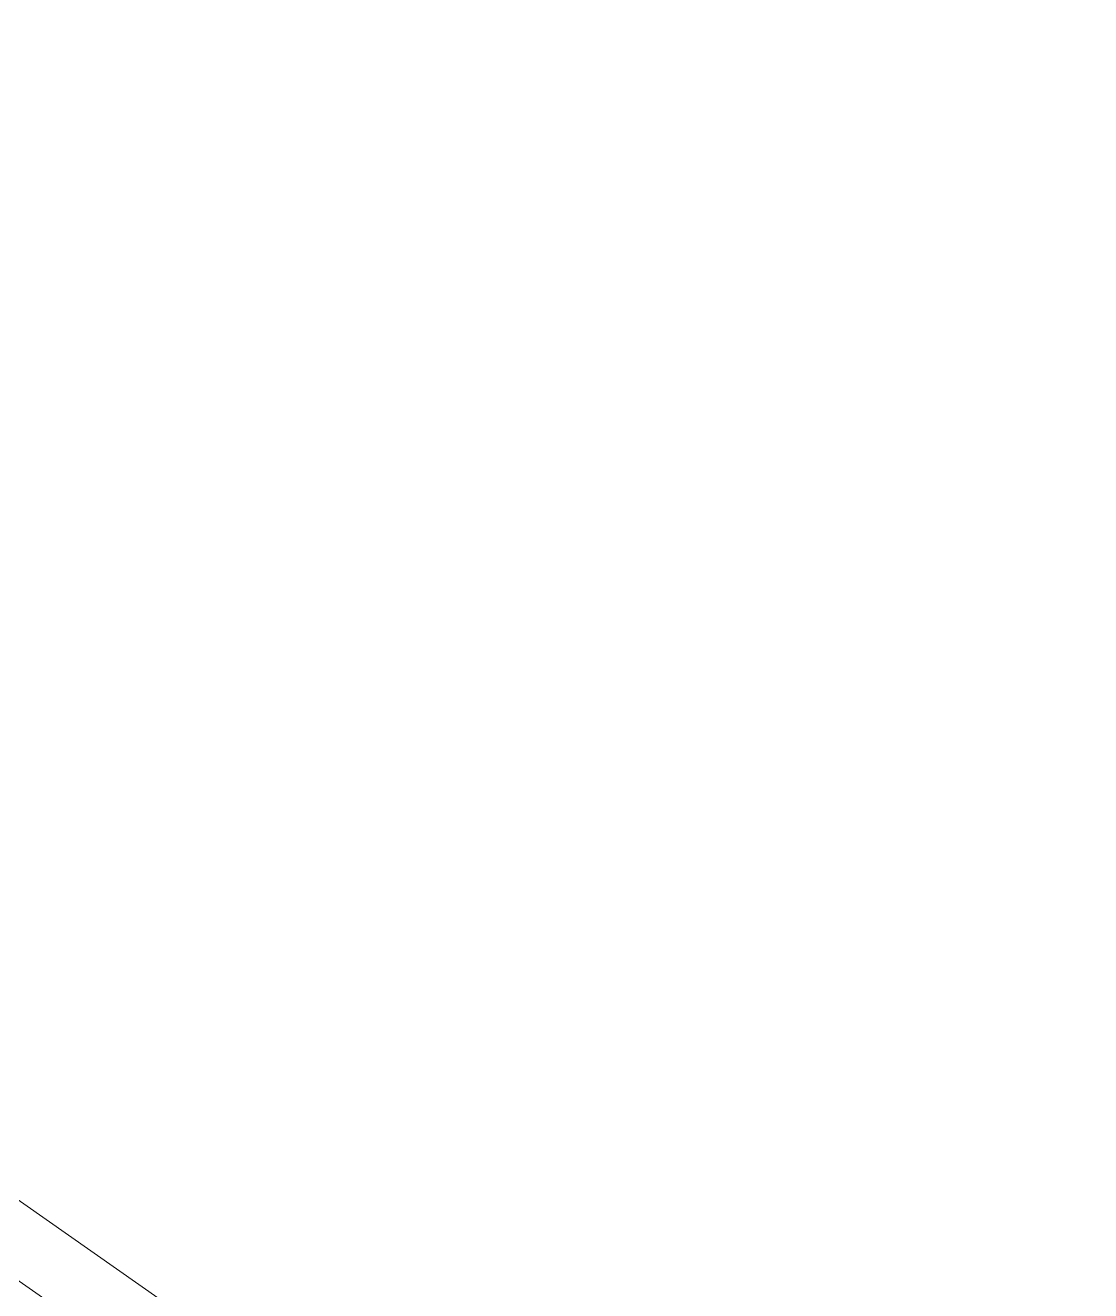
# Model space of a CAD drawing. Header units: inches. Extents: x 36473197 to 36486087, y 3899343 to 3911260.
# Drawn here: x 36482569 to 36486060, y 3907114 to 3911260 of the extents above; entities that cross this region are included whole.
import ezdxf

# ---------------------------------------------------------------- set-up
doc = ezdxf.new("R2010")
doc.units = ezdxf.units.IN
doc.header["$MEASUREMENT"] = 0
doc.layers.get('Defpoints').update_dxf_attribs({"lineweight": 0})
doc.layers.add('四盘区辅运巷', color=7, linetype='Continuous', lineweight=0)
doc.styles.add('仿宋', font='simfang.ttf')
doc.dimstyles.get("Standard").update_dxf_attribs({"dimtxt": 30, "dimasz": 20, "dimexe": 0.18, "dimexo": 0.0625, "dimgap": 0.09, "dimtad": 1, "dimdec": 0, "dimzin": 0, "dimdsep": 46, "dimtxsty": '仿宋', "dimcen": 0.09, "dimclrd": 150, "dimclre": 150, "dimadec": 0, "dimazin": 0, "dimtfac": 1, "dimtdec": 0, "dimtofl": 0, "dimtmove": 0, "dimatfit": 3, "dimfxl": 1, "dimtolj": 1, "dimtzin": 0, "dimlwd": 0, "dimarcsym": 0})

# ---------------------------------------------------------------- blocks, each defined once
blk = doc.blocks.new('*D204')
at = {"layer": 'Defpoints', "color": 0, "transparency": 16777216}
for p in [(36476925.5, 3911082.4), (36486060.1, 3904950), (36485936.1, 3904772.9)]:
    blk.add_point(p, dxfattribs=at)
at = {"layer": '四盘区辅运巷', "color": 150, "lineweight": -2, "transparency": 16777216}
for p, q in [((36476925.6, 3911082.4), (36477049.7, 3911259.7)), ((36485936.1, 3904772.9), (36486060.3, 3904950.2))]:
    blk.add_line(p, q, dxfattribs=at)
at = {"layer": '四盘区辅运巷', "color": 150, "lineweight": 0, "transparency": 16777216}
blk.add_line((36477066, 3911248.1), (36486043.8, 3904961.5), dxfattribs=at)
at = {"layer": '四盘区辅运巷', "color": 150, "transparency": 16777216}
for points in [[(36477067.9, 3911250.8), (36477064, 3911245.3), (36477049.6, 3911259.5)], [(36486045.7, 3904964.2), (36486041.9, 3904958.8), (36486060.1, 3904950)]]:
    blk.add_solid(points, dxfattribs=at)
at = {"layer": '四盘区辅运巷', "color": 0, "transparency": 16777216, "insert": (36481563.6, 3908117.3), "char_height": 30, "attachment_point": 5, "rotation": 324.9991, "style": '仿宋'}
blk.add_mtext('\\A1;1100', dxfattribs=at)

msp = doc.modelspace()

# ---------------------------------------------------------------- linework, layer by layer
at = {"layer": '四盘区辅运巷', "color": 7, "linetype": 'Continuous', "flags": 128}
msp.add_lwpolyline([(36473197.2, 3905757.9), (36482207.8, 3899448.4), (36485936.1, 3904772.9), (36476925.5, 3911082.4), (36473197.2, 3905757.9)], dxfattribs=at)

# ---------------------------------------------------------------- dimensions: what is measured, and where the dimension line sits
at = {"layer": '四盘区辅运巷'}
dim = msp.add_aligned_dim(p1=(36476925.5, 3911082.4), p2=(36485936.1, 3904772.9), distance=216.3, text='1100', dimstyle='Standard', dxfattribs=at)
dim.commit()
dim.dimension.update_dxf_attribs({"geometry": '*D204', "text_midpoint": (36481563.6, 3908117.3)})

doc.saveas('drawing.dxf')
